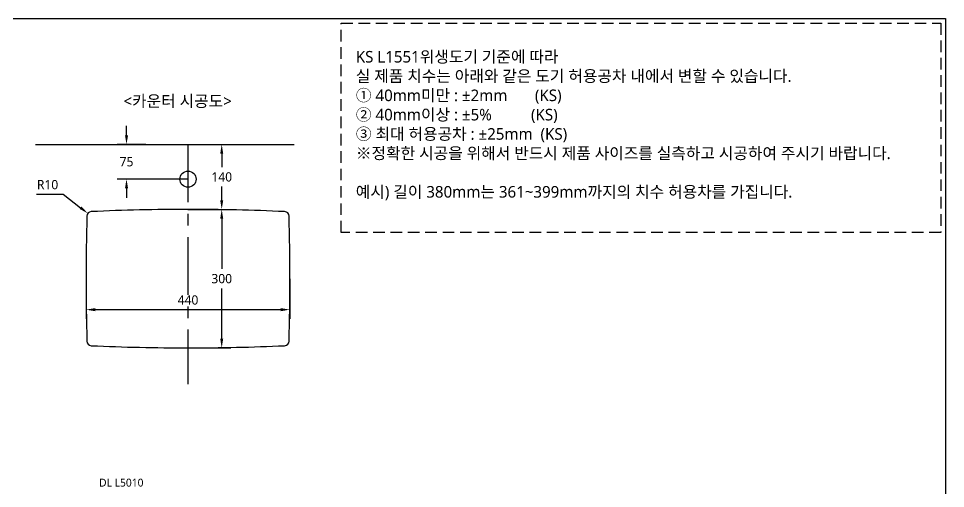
# Model space of a CAD drawing. Extents: x 572 to 8286, y -137 to 2100.
# Drawn here: x 6286 to 8286, y 1085 to 2100 of the extents above; entities that cross this region are included whole.
import ezdxf

# ---------------------------------------------------------------- set-up
doc = ezdxf.new("R2010")
doc.units = 0
doc.header["$LTSCALE"] = 50
doc.header["$MEASUREMENT"] = 0
for name, pattern in [('CENTER', [2, 1.25, -0.25, 0.25, -0.25]), ('DASHED', [0.75, 0.5, -0.25]), ('HIDDEN', [0.375, 0.25, -0.125])]:
    doc.linetypes.add(name, pattern=pattern)
doc.layers.get('0').update_dxf_attribs({"linetype": 'CONTINUOUS'})
doc.layers.get('DEFPOINTS').update_dxf_attribs({"linetype": 'CONTINUOUS'})
for name, color, linetype in [('2', 2, 'HIDDEN'), ('3', 3, 'CONTINUOUS'), ('5', 5, 'CONTINUOUS'), ('7', 7, 'CONTINUOUS'), ('CENTER', 2, 'CENTER'), ('SA-DOOR', 4, 'CONTINUOUS')]:
    doc.layers.add(name, color=color, linetype=linetype)
doc.styles.add('GHS', font='romans', dxfattribs={"bigfont": 'ghs'})
doc.styles.add('ROMANS', font='romans')
doc.styles.get("Standard").update_dxf_attribs({"font": 'NanumGothic.ttf'})
doc.dimstyles.get("Standard").update_dxf_attribs({"dimtxt": 2.5, "dimasz": 2, "dimexe": 2, "dimexo": 1, "dimgap": 2, "dimtad": 1, "dimdec": 0, "dimlfac": 10, "dimrnd": 1, "dimzin": 0, "dimdsep": 46, "dimtxsty": 'Standard', "dimcen": 0, "dimclrd": 7, "dimclre": 7, "dimclrt": 2, "dimadec": 0, "dimazin": 0, "dimtfac": 1, "dimtdec": 0, "dimtofl": 0, "dimtmove": 0, "dimatfit": 3, "dimfxl": 0, "dimtolj": 1, "dimtzin": 0, "dimarcsym": 0})

# ---------------------------------------------------------------- blocks, each defined once
blk = doc.blocks.new('*D45')
at = {"color": 3, "lineweight": -2}
for p, q in [((6518.9, 1848), (6518.9, 1868)), ((6560.8, 1828), (6498.9, 1828)), ((6651.6, 1753), (6498.9, 1753)), ((6518.9, 1733), (6518.9, 1713))]:
    blk.add_line(p, q, dxfattribs=at)
at = {"color": 3}
for points in [[(6515.6, 1848), (6522.3, 1848), (6518.9, 1828)], [(6515.6, 1733), (6522.3, 1733), (6518.9, 1753)]]:
    blk.add_solid(points, dxfattribs=at)
at = {"layer": 'DEFPOINTS', "color": 0}
for p in [(6518.9, 1828), (6560.8, 1828), (6651.6, 1753)]:
    blk.add_point(p, dxfattribs=at)
at = {"color": 2, "insert": (6518.9, 1790.5), "char_height": 20, "attachment_point": 5}
blk.add_mtext('\\A1;75', dxfattribs=at)
blk = doc.blocks.new('*D31')
at = {"color": 3, "lineweight": -2}
for p, q in [((6431.6, 1538.1), (6431.6, 1451.2)), ((6871.6, 1538.1), (6871.6, 1451.2)), ((6451.6, 1471.2), (6851.6, 1471.2))]:
    blk.add_line(p, q, dxfattribs=at)
at = {"color": 3}
for points in [[(6451.6, 1474.5), (6451.6, 1467.8), (6431.6, 1471.2)], [(6851.6, 1474.5), (6851.6, 1467.8), (6871.6, 1471.2)]]:
    blk.add_solid(points, dxfattribs=at)
at = {"layer": 'DEFPOINTS', "color": 0}
for p in [(6431.6, 1538.1), (6871.6, 1538.1), (6871.6, 1471.2)]:
    blk.add_point(p, dxfattribs=at)
at = {"color": 2, "insert": (6651.6, 1492), "char_height": 20, "attachment_point": 5}
blk.add_mtext('\\A1;440', dxfattribs=at)
blk = doc.blocks.new('*D32')
at = {"color": 3, "lineweight": -2}
for p, q in [((6651.6, 1687.6), (6744.4, 1687.6)), ((6724.4, 1667.6), (6724.4, 1559)), ((6724.4, 1408.6), (6724.4, 1517.2)), ((6651.6, 1388.6), (6744.4, 1388.6))]:
    blk.add_line(p, q, dxfattribs=at)
at = {"color": 3}
for points in [[(6721.1, 1667.6), (6727.7, 1667.6), (6724.4, 1687.6)], [(6721.1, 1408.6), (6727.7, 1408.6), (6724.4, 1388.6)]]:
    blk.add_solid(points, dxfattribs=at)
at = {"layer": 'DEFPOINTS', "color": 0}
for p in [(6651.6, 1687.6), (6651.6, 1388.6), (6724.4, 1388.6)]:
    blk.add_point(p, dxfattribs=at)
at = {"color": 2, "insert": (6724.4, 1538.1), "char_height": 20, "attachment_point": 5}
blk.add_mtext('\\A1;300', dxfattribs=at)
blk = doc.blocks.new('*D34')
at = {"color": 3, "lineweight": -2}
for p, q in [((6601.6, 1828), (6744.4, 1828)), ((6724.4, 1808), (6724.4, 1778.7)), ((6724.4, 1707.6), (6724.4, 1737)), ((6651.6, 1687.6), (6744.4, 1687.6))]:
    blk.add_line(p, q, dxfattribs=at)
at = {"color": 3}
for points in [[(6721.1, 1808), (6727.7, 1808), (6724.4, 1828)], [(6721.1, 1707.6), (6727.7, 1707.6), (6724.4, 1687.6)]]:
    blk.add_solid(points, dxfattribs=at)
at = {"layer": 'DEFPOINTS', "color": 0}
for p in [(6601.6, 1828), (6724.4, 1828), (6651.6, 1687.6)]:
    blk.add_point(p, dxfattribs=at)
at = {"color": 2, "insert": (6724.4, 1757.8), "char_height": 20, "attachment_point": 5}
blk.add_mtext('\\A1;140', dxfattribs=at)
blk = doc.blocks.new('*D52')
at = {"color": 3, "lineweight": -2}
for p, q in [((6324.7, 1720.3), (6382.6, 1720.3)), ((6382.6, 1720.3), (6419.7, 1691.4))]:
    blk.add_line(p, q, dxfattribs=at)
at = {"color": 3}
blk.add_solid([(6421.8, 1694), (6417.7, 1688.8), (6435.5, 1679.1)], dxfattribs=at)
at = {"layer": 'DEFPOINTS', "color": 0}
for p in [(6435.5, 1679.1), (6443.4, 1673)]:
    blk.add_point(p, dxfattribs=at)
at = {"color": 2, "insert": (6348.6, 1741.1), "char_height": 20, "attachment_point": 5}
blk.add_mtext('\\A1;R10', dxfattribs=at)

msp = doc.modelspace()

# ---------------------------------------------------------------- linework, layer by layer
for centre, radius, start, end in [((6443.39574, 1672.96871), 10, 92.57223325, 178.46541315), ((6651.59027, -2961.39053), 4649.03337, 90.00000246, 92.57223325), ((6651.58987, -2961.39053), 4649.03337, 87.42776675, 89.99999754), ((6859.7844, 1672.96871), 10, 1.53458685, 87.42776675), ((11476.09007, 1538.14283), 5044.5, 178.46541315, 181.53458685), ((1827.09007, 1538.14283), 5044.5, 358.46541315, 1.53458685), ((6443.39574, 1403.31696), 10, 181.53458685, 267.42776675), ((6859.7844, 1403.31696), 10, 272.57223325, 358.46541315), ((6651.59027, 6037.6762), 4649.03337, 267.42776675, 269.99999754), ((6651.58987, 6037.6762), 4649.03337, 270.00000246, 272.57223325)]:
    msp.add_arc(centre, radius, start, end)
at = {"layer": '3', "linetype": 'DASHED'}
msp.add_lwpolyline([(6982.32505, 2090), (8276.20162, 2090), (8276.20162, 1638.15344), (6982.32505, 1638.15344)], close=True, dxfattribs=at)
at = {"layer": '5'}
msp.add_line((6322.37727, 1828.03947), (6880.80287, 1828.03947), dxfattribs=at)
at = {"layer": '7'}
msp.add_circle((6651.59007, 1753.03947), 17.5, dxfattribs=at)
at = {"layer": 'CENTER', "color": 1, "linetype": 'CENTER', "ltscale": 2}
msp.add_line((6651.59007, 1828.03947), (6651.59007, 1310.53947), dxfattribs=at)
at = {"layer": 'SA-DOOR', "color": 7}
msp.add_lwpolyline([(4642.79519, 2100), (8286.20162, 2100), (8286.20162, -137.42071), (4642.79519, -137.42071)], close=True, dxfattribs=at)

# ---------------------------------------------------------------- texts
at = {"color": 2, "attachment_point": 1, "style": 'GHS'}
for s, width, insert, char_height in [('{\\fNanumGothic|b0|i0|c129|p50;<카운터 시공도>}', 310.7575279, (6512.28448, 1934.16108), 25), ('{\\fNanumGothic|b0|i0|c129|p50;DL L5010}', 155.8345136, (6459.77395, 1106.05644), 17)]:
    msp.add_mtext_dynamic_manual_height_columns(s, width=width, gutter_width=13.505, heights=[0], dxfattribs=dict(at, insert=insert, char_height=char_height))
at = {"layer": '2', "color": 7, "insert": (7013.70162, 1868.78309), "char_height": 25, "attachment_point": 4, "style": 'ROMANS'}
msp.add_mtext('{\\fNanumGothic|b0|i0|c0|p50;KS L1551\\fNanumGothic|b0|i0|c129|p50;위생도기 기준에 따라 \\P실 제품 치수는 아래와 같은 도기 허용공차 내에서 변할 수 있습니다. \\fNanumGothic|b0|i0|c0|p50;\\P\\fNanumGothic|b0|i0|c129|p50;① \\fNanumGothic|b0|i0|c0|p50;40mm\\fNanumGothic|b0|i0|c129|p50;미만 : ±2mm       (KS)\\fNanumGothic|b0|i0|c0|p50; \\P\\fNanumGothic|b0|i0|c129|p50;② \\fNanumGothic|b0|i0|c0|p50;40mm\\fNanumGothic|b0|i0|c129|p50;이상 : ±5%          (KS)\\fNanumGothic|b0|i0|c0|p50;\\P\\fNanumGothic|b0|i0|c129|p50;③ 최대 허용공차 : ±25mm  (KS)\\fNanumGothic|b0|i0|c0|p50;\\P※\\fNanumGothic|b0|i0|c129|p50;정확한 시공을 위해서 반드시 제품 사이즈를 실측하고 시공하여 주시기 바랍니다\\fNanumGothic|b0|i0|c0|p50;.\\P\\P\\fNanumGothic|b0|i0|c129|p50;예시\\fNanumGothic|b0|i0|c0|p50;) \\fNanumGothic|b0|i0|c129|p50;길이 3\\fNanumGothic|b0|i0|c0|p50;80mm\\fNanumGothic|b0|i0|c129|p50;는 361\\fNanumGothic|b0|i0|c0|p50;~\\fNanumGothic|b0|i0|c129|p50;399\\fNanumGothic|b0|i0|c0|p50;mm\\fNanumGothic|b0|i0|c129|p50;까지의 치수 허용차를 가집니다\\fNanumGothic|b0|i0|c0|p50;.}', dxfattribs=at)

# ---------------------------------------------------------------- dimensions: what is measured, and where the dimension line sits
dim = msp.add_linear_dim(base=(6518.94864, 1828.03947), p1=(6651.59007, 1753.03947), p2=(6560.7563, 1828.03947), angle=90, dimstyle='Standard', override={"dimtxt": 20, "dimasz": 20, "dimexe": 20, "dimexo": 0, "dimgap": 10, "dimtih": 1, "dimtoh": 1, "dimdec": 4, "dimlfac": 1, "dimzin": 8, "dimclrd": 3, "dimclre": 3, "dimtdec": 4, "dimarcsym": 1})
dim.commit()
dim.dimension.update_dxf_attribs({"geometry": '*D45', "text_midpoint": (6518.94864, 1790.53947), "dimtype": 160})
dim = msp.add_linear_dim(base=(6724.3892, 1828.03947), p1=(6651.59007, 1687.64283), p2=(6601.59007, 1828.03947), angle=90, dimstyle='Standard', override={"dimtxt": 20, "dimasz": 20, "dimexe": 20, "dimexo": 0, "dimgap": 10, "dimtih": 1, "dimtoh": 1, "dimdec": 4, "dimlfac": 1, "dimzin": 8, "dimclrd": 3, "dimclre": 3, "dimtdec": 4, "dimarcsym": 1})
dim.commit()
dim.dimension.update_dxf_attribs({"geometry": '*D34', "text_midpoint": (6724.3892, 1757.84115)})
dim = msp.add_radius_dim(center=(6443.39574, 1672.96871), mpoint=(6435.5062, 1679.11324), dimstyle='Standard', override={"dimtxt": 20, "dimasz": 20, "dimexe": 20, "dimexo": 0, "dimgap": 10, "dimtih": 1, "dimtoh": 1, "dimdec": 4, "dimlfac": 1, "dimzin": 8, "dimclrd": 3, "dimclre": 3, "dimtdec": 4, "dimarcsym": 1})
dim.commit()
dim.dimension.update_dxf_attribs({"geometry": '*D52', "text_midpoint": (6348.64346, 1720.30156), "dimtype": 164})
dim = msp.add_linear_dim(base=(6724.3892, 1388.64283), p1=(6651.59007, 1687.64283), p2=(6651.59007, 1388.64283), angle=90, text='300', dimstyle='Standard', override={"dimtxt": 20, "dimasz": 20, "dimexe": 20, "dimexo": 0, "dimgap": 10, "dimtih": 1, "dimtoh": 1, "dimdec": 4, "dimlfac": 1, "dimzin": 8, "dimclrd": 3, "dimclre": 3, "dimtdec": 4, "dimarcsym": 1})
dim.commit()
dim.dimension.update_dxf_attribs({"geometry": '*D32', "text_midpoint": (6724.3892, 1538.14283), "dimtype": 160})
dim = msp.add_linear_dim(base=(6871.59007, 1471.17207), p1=(6431.59007, 1538.14283), p2=(6871.59007, 1538.14283), dimstyle='Standard', override={"dimtxt": 20, "dimasz": 20, "dimexe": 20, "dimexo": 0, "dimgap": 10, "dimdec": 4, "dimlfac": 1, "dimzin": 8, "dimclrd": 3, "dimclre": 3, "dimtdec": 4, "dimarcsym": 1})
dim.commit()
dim.dimension.update_dxf_attribs({"geometry": '*D31', "text_midpoint": (6651.59007, 1471.17207), "dimtype": 160})

doc.saveas('drawing.dxf')
